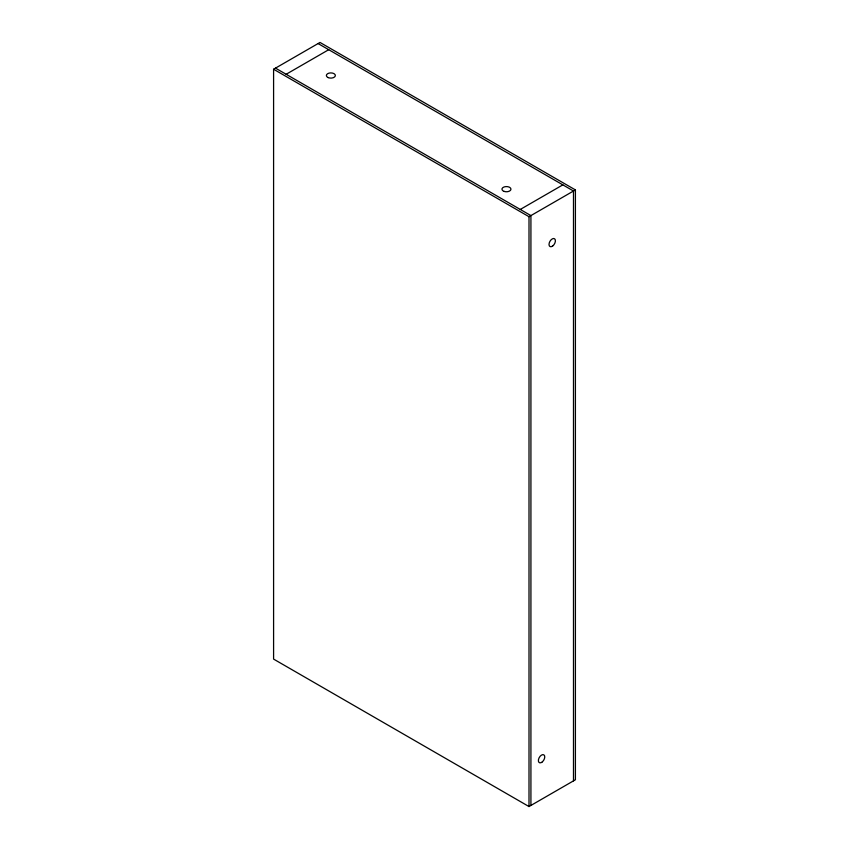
<?xml version="1.0" encoding="UTF-8"?>
<svg xmlns="http://www.w3.org/2000/svg" width="849" height="849" viewBox="0 0 849 849"><rect width="100%" height="100%" fill="white"/><g stroke="black" fill="none" stroke-linecap="round" stroke-linejoin="round"><path stroke-width="1.27" d="M273.59 69.236L319.999 42.45L575.41 189.911L575.41 779.764L529.001 806.55L273.59 659.089L273.59 69.236L529.001 216.697L575.41 189.911M286.155 74.277L328.722 49.698M520.278 209.448L562.845 184.87M318.078 43.554L573.489 191.014L573.489 780.868M275.511 68.132L530.922 215.593L530.922 805.446M529.001 216.697L529.001 806.55M504.189 191.428A4.51 2.611 0 0 0 510.96 189.178A4.51 2.611 0 0 0 504.189 186.918A4.51 2.611 0 0 0 504.189 191.428M328.17 77.599A4.51 2.611 0 0 0 335.334 75.794A4.51 2.611 0 0 0 329.041 73.12A4.51 2.611 0 0 0 328.17 77.599M542.394 761.829A4.51 2.611 -60 0 0 543.816 754.835A4.51 2.611 -60 0 0 538.478 759.579A4.51 2.611 -60 0 0 542.394 761.829M552.678 245.998A4.51 2.611 -60 0 0 554.705 238.887A4.51 2.611 -60 0 0 549.229 242.994A4.51 2.611 -60 0 0 552.678 245.998"/></g></svg>
